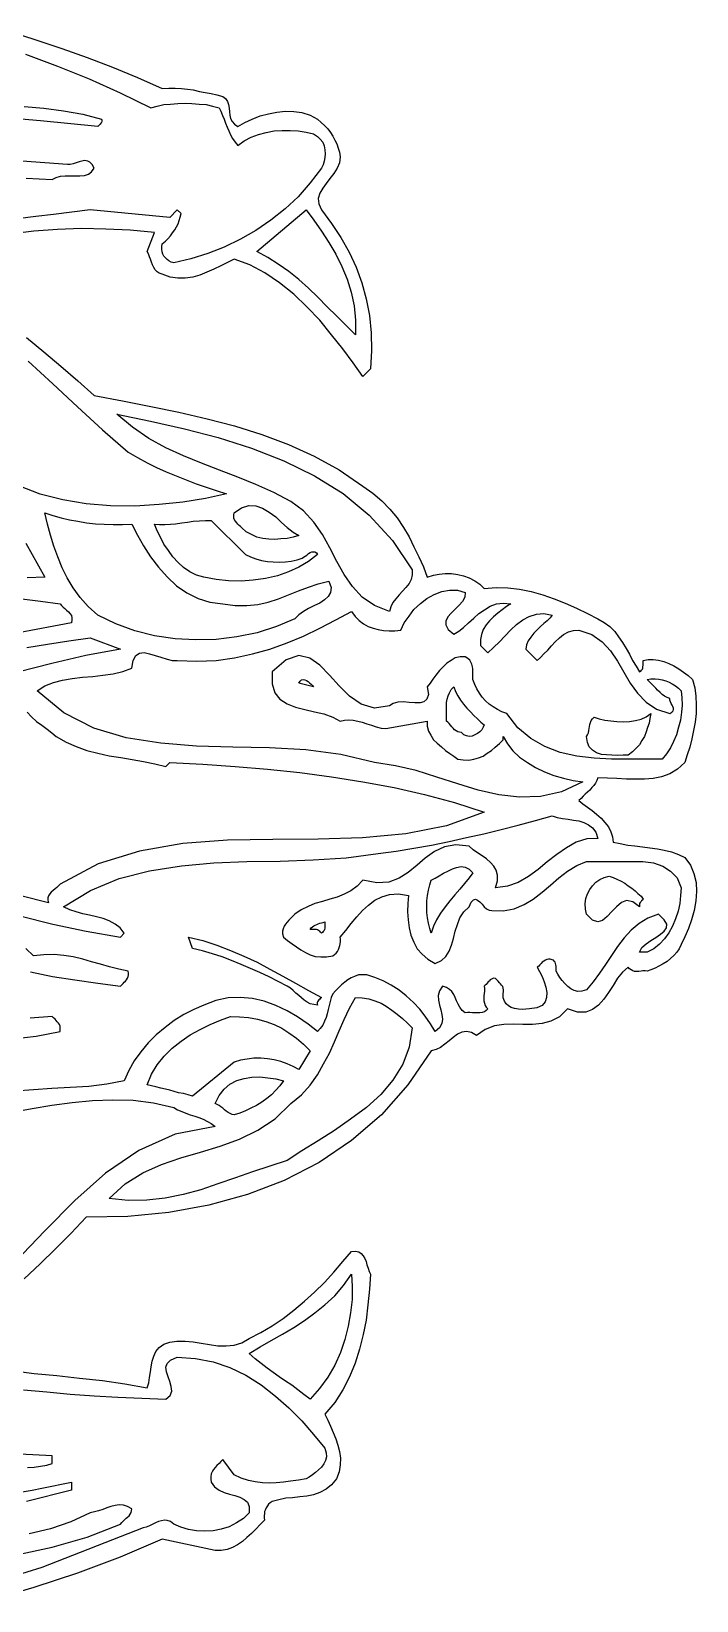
# Model space of a CAD drawing. Extents: x 0.1 to 18.9, y 0.1 to 12.9.
# Drawn here: x 16.49 to 18.89, y 6.7 to 12.37 of the extents above; entities that cross this region are included whole.
import ezdxf

# ---------------------------------------------------------------- set-up
doc = ezdxf.new("R2010")
doc.units = 0
doc.layers.add('1', color=7, linetype='Continuous')

msp = doc.modelspace()

# ---------------------------------------------------------------- linework, layer by layer
for points in [[(16.409, 12.371), (16.502, 12.34), (16.595, 12.309), (16.687, 12.276), (16.779, 12.242), (16.869, 12.204), (16.958, 12.164), (16.982, 12.166), (17.005, 12.166), (17.028, 12.165), (17.05, 12.162), (17.071, 12.159), (17.093, 12.154), (17.114, 12.15), (17.136, 12.146), (17.156, 12.141), (17.178, 12.136), (17.188, 12.128), (17.195, 12.117), (17.198, 12.106), (17.201, 12.093), (17.202, 12.08), (17.203, 12.068), (17.206, 12.056), (17.211, 12.045), (17.22, 12.035), (17.232, 12.027), (17.257, 12.041), (17.284, 12.054), (17.313, 12.065), (17.343, 12.073), (17.373, 12.079), (17.404, 12.082), (17.434, 12.081), (17.464, 12.077), (17.493, 12.068), (17.52, 12.054), (17.533, 12.042), (17.546, 12.03), (17.557, 12.018), (17.567, 12.005), (17.576, 11.992), (17.583, 11.978), (17.59, 11.964), (17.595, 11.949), (17.6, 11.934), (17.602, 11.917), (17.6, 11.896), (17.591, 11.876), (17.579, 11.857), (17.565, 11.839), (17.552, 11.821), (17.539, 11.804), (17.529, 11.786), (17.523, 11.767), (17.525, 11.747), (17.534, 11.726), (17.571, 11.676), (17.605, 11.625), (17.635, 11.572), (17.66, 11.518), (17.68, 11.462), (17.696, 11.404), (17.708, 11.343), (17.714, 11.281), (17.715, 11.217), (17.712, 11.15), (17.684, 11.123), (17.649, 11.172), (17.612, 11.223), (17.571, 11.274), (17.528, 11.326), (17.482, 11.375), (17.434, 11.42), (17.383, 11.462), (17.33, 11.498), (17.275, 11.527), (17.219, 11.547), (17.195, 11.535), (17.17, 11.523), (17.145, 11.511), (17.12, 11.5), (17.095, 11.489), (17.069, 11.482), (17.041, 11.478), (17.015, 11.478), (16.987, 11.482), (16.958, 11.493), (16.948, 11.496), (16.94, 11.501), (16.933, 11.508), (16.928, 11.517), (16.923, 11.526), (16.92, 11.536), (16.916, 11.547), (16.912, 11.556), (16.909, 11.566), (16.904, 11.575), (16.931, 11.643), (16.843, 11.652), (16.755, 11.656), (16.667, 11.658), (16.58, 11.654), (16.494, 11.648), (16.408, 11.638)], [(16.459, 12.099), (16.531, 12.093), (16.602, 12.084), (16.672, 12.072), (16.739, 12.054), (16.74, 12.05), (16.74, 12.046), (16.739, 12.042), (16.737, 12.039), (16.734, 12.035), (16.732, 12.033), (16.728, 12.029), (16.726, 12.027), (16.519, 12.047), (16.309, 12.065)], [(16.468, 11.264), (16.53, 11.212), (16.592, 11.16), (16.653, 11.107), (16.712, 11.054), (16.815, 11.035), (16.917, 11.014), (17.019, 10.994), (17.121, 10.97), (17.22, 10.944), (17.319, 10.913), (17.415, 10.877), (17.508, 10.834), (17.598, 10.785), (17.684, 10.726), (17.72, 10.701), (17.753, 10.673), (17.782, 10.643), (17.808, 10.612), (17.831, 10.577), (17.851, 10.543), (17.869, 10.507), (17.886, 10.47), (17.903, 10.434), (17.917, 10.397), (17.939, 10.404), (17.96, 10.408), (17.982, 10.41), (18.005, 10.41), (18.027, 10.407), (18.048, 10.402), (18.069, 10.394), (18.089, 10.384), (18.107, 10.371), (18.123, 10.356), (18.166, 10.359), (18.208, 10.358), (18.251, 10.353), (18.293, 10.345), (18.335, 10.333), (18.376, 10.319), (18.416, 10.303), (18.457, 10.285), (18.496, 10.266), (18.534, 10.246), (18.557, 10.233), (18.577, 10.218), (18.595, 10.2), (18.609, 10.181), (18.623, 10.16), (18.636, 10.139), (18.648, 10.118), (18.659, 10.096), (18.672, 10.075), (18.684, 10.054), (18.689, 10.057), (18.692, 10.06), (18.695, 10.064), (18.696, 10.068), (18.697, 10.072), (18.698, 10.078), (18.698, 10.083), (18.698, 10.089), (18.698, 10.095), (18.716, 10.099), (18.734, 10.099), (18.753, 10.097), (18.772, 10.092), (18.791, 10.084), (18.809, 10.076), (18.827, 10.065), (18.844, 10.053), (18.861, 10.041), (18.876, 10.027), (18.884, 9.997), (18.888, 9.966), (18.89, 9.935), (18.889, 9.904), (18.886, 9.873), (18.88, 9.842), (18.874, 9.812), (18.866, 9.782), (18.857, 9.754), (18.849, 9.726), (18.822, 9.702), (18.794, 9.686), (18.764, 9.675), (18.734, 9.669), (18.702, 9.666), (18.67, 9.666), (18.637, 9.666), (18.603, 9.669), (18.569, 9.67), (18.534, 9.671), (18.53, 9.661), (18.525, 9.652), (18.519, 9.643), (18.512, 9.636), (18.505, 9.627), (18.497, 9.619), (18.488, 9.612), (18.481, 9.605), (18.473, 9.596), (18.465, 9.589), (18.48, 9.577), (18.496, 9.565), (18.513, 9.553), (18.529, 9.54), (18.546, 9.525), (18.559, 9.51), (18.572, 9.494), (18.581, 9.476), (18.587, 9.458), (18.589, 9.438), (18.615, 9.433), (18.642, 9.428), (18.668, 9.425), (18.695, 9.422), (18.722, 9.418), (18.749, 9.414), (18.774, 9.409), (18.8, 9.403), (18.825, 9.394), (18.849, 9.383), (18.869, 9.355), (18.881, 9.325), (18.889, 9.293), (18.891, 9.26), (18.888, 9.226), (18.882, 9.191), (18.873, 9.158), (18.862, 9.126), (18.849, 9.096), (18.835, 9.068), (18.828, 9.053), (18.819, 9.04), (18.809, 9.028), (18.797, 9.017), (18.784, 9.007), (18.77, 8.998), (18.755, 8.99), (18.741, 8.983), (18.726, 8.977), (18.712, 8.972), (18.705, 8.973), (18.697, 8.973), (18.69, 8.972), (18.682, 8.971), (18.674, 8.971), (18.667, 8.971), (18.66, 8.973), (18.654, 8.976), (18.648, 8.98), (18.643, 8.986), (18.623, 8.968), (18.605, 8.946), (18.589, 8.92), (18.572, 8.894), (18.555, 8.87), (18.536, 8.849), (18.515, 8.833), (18.49, 8.824), (18.46, 8.824), (18.424, 8.835), (18.395, 8.807), (18.364, 8.791), (18.332, 8.782), (18.297, 8.779), (18.263, 8.779), (18.228, 8.78), (18.194, 8.779), (18.16, 8.774), (18.127, 8.761), (18.095, 8.739), (18.077, 8.75), (18.059, 8.754), (18.042, 8.751), (18.026, 8.744), (18.011, 8.732), (17.996, 8.72), (17.981, 8.708), (17.965, 8.696), (17.949, 8.688), (17.931, 8.684), (17.847, 8.561), (17.751, 8.452), (17.643, 8.359), (17.526, 8.28), (17.4, 8.215), (17.267, 8.164), (17.127, 8.125), (16.982, 8.099), (16.834, 8.084), (16.684, 8.082), (16.629, 8.024), (16.573, 7.968), (16.517, 7.913), (16.459, 7.859)], [(18.726, 9.904), (18.722, 9.886), (18.719, 9.869), (18.714, 9.853), (18.708, 9.837), (18.702, 9.821), (18.693, 9.806), (18.684, 9.791), (18.672, 9.778), (18.659, 9.765), (18.643, 9.753), (18.625, 9.753), (18.605, 9.752), (18.585, 9.753), (18.565, 9.754), (18.547, 9.756), (18.529, 9.762), (18.515, 9.771), (18.503, 9.783), (18.496, 9.799), (18.493, 9.821), (18.497, 9.827), (18.5, 9.834), (18.501, 9.842), (18.503, 9.849), (18.504, 9.857), (18.505, 9.864), (18.507, 9.871), (18.51, 9.878), (18.514, 9.885), (18.52, 9.89), (18.539, 9.885), (18.559, 9.88), (18.581, 9.877), (18.603, 9.875), (18.626, 9.874), (18.648, 9.875), (18.67, 9.878), (18.69, 9.883), (18.709, 9.892), (18.726, 9.904)], [(18.698, 9.232), (18.696, 9.23), (18.692, 9.226), (18.69, 9.224), (18.687, 9.22), (18.684, 9.217), (18.684, 9.214), (18.684, 9.209), (18.684, 9.205), (18.66, 9.223), (18.638, 9.227), (18.619, 9.22), (18.601, 9.205), (18.584, 9.187), (18.568, 9.169), (18.551, 9.155), (18.534, 9.15), (18.514, 9.156), (18.493, 9.178), (18.489, 9.196), (18.488, 9.216), (18.491, 9.234), (18.496, 9.251), (18.505, 9.267), (18.514, 9.281), (18.527, 9.294), (18.541, 9.303), (18.557, 9.31), (18.575, 9.315), (18.589, 9.31), (18.603, 9.304), (18.618, 9.297), (18.631, 9.29), (18.644, 9.281), (18.657, 9.272), (18.669, 9.262), (18.679, 9.253), (18.69, 9.243), (18.698, 9.232)], [(17.534, 8.876), (17.531, 8.874), (17.528, 8.87), (17.525, 8.868), (17.523, 8.864), (17.52, 8.861), (17.519, 8.857), (17.519, 8.853), (17.52, 8.849), (17.507, 8.851), (17.494, 8.854), (17.483, 8.86), (17.472, 8.867), (17.462, 8.875), (17.452, 8.884), (17.442, 8.892), (17.432, 8.902), (17.422, 8.91), (17.41, 8.917), (17.378, 8.934), (17.345, 8.951), (17.311, 8.967), (17.278, 8.982), (17.244, 8.996), (17.209, 9.01), (17.175, 9.023), (17.14, 9.034), (17.104, 9.045), (17.068, 9.054), (17.054, 9.095), (17.106, 9.083), (17.156, 9.066), (17.206, 9.047), (17.254, 9.026), (17.302, 9.004), (17.348, 8.979), (17.395, 8.954), (17.441, 8.928), (17.488, 8.902), (17.534, 8.876)], [(16.414, 7.527), (16.496, 7.517), (16.578, 7.509), (16.66, 7.5), (16.743, 7.491), (16.823, 7.479), (16.904, 7.465), (16.91, 7.483), (16.913, 7.502), (16.916, 7.522), (16.919, 7.541), (16.922, 7.561), (16.928, 7.579), (16.936, 7.596), (16.947, 7.611), (16.964, 7.622), (16.986, 7.63), (17.012, 7.634), (17.041, 7.634), (17.07, 7.631), (17.1, 7.626), (17.13, 7.621), (17.16, 7.617), (17.19, 7.616), (17.219, 7.619), (17.247, 7.628), (17.273, 7.643), (17.315, 7.665), (17.356, 7.689), (17.396, 7.716), (17.434, 7.745), (17.473, 7.778), (17.509, 7.811), (17.545, 7.846), (17.579, 7.883), (17.612, 7.921), (17.643, 7.958), (17.658, 7.959), (17.669, 7.957), (17.678, 7.951), (17.685, 7.942), (17.691, 7.932), (17.696, 7.921), (17.699, 7.909), (17.703, 7.897), (17.707, 7.886), (17.712, 7.876), (17.708, 7.821), (17.702, 7.765), (17.696, 7.71), (17.685, 7.657), (17.672, 7.605), (17.656, 7.554), (17.636, 7.505), (17.612, 7.458), (17.583, 7.412), (17.547, 7.369), (17.557, 7.348), (17.567, 7.326), (17.577, 7.303), (17.586, 7.28), (17.594, 7.257), (17.6, 7.234), (17.603, 7.21), (17.602, 7.186), (17.598, 7.161), (17.589, 7.136), (17.571, 7.114), (17.551, 7.098), (17.529, 7.086), (17.506, 7.078), (17.482, 7.073), (17.456, 7.07), (17.43, 7.067), (17.405, 7.065), (17.38, 7.06), (17.356, 7.054), (17.349, 7.049), (17.343, 7.044), (17.339, 7.038), (17.334, 7.031), (17.332, 7.024), (17.329, 7.017), (17.328, 7.01), (17.327, 7.002), (17.327, 6.994), (17.328, 6.986), (17.313, 6.97), (17.297, 6.954), (17.281, 6.938), (17.265, 6.923), (17.249, 6.909), (17.231, 6.897), (17.213, 6.887), (17.193, 6.88), (17.172, 6.876), (17.15, 6.876), (16.958, 6.917), (16.807, 6.852), (16.652, 6.794), (16.494, 6.742), (16.334, 6.695)], [(16.452, 7.089), (16.488, 7.095), (16.523, 7.102), (16.559, 7.109), (16.594, 7.116), (16.63, 7.123), (16.63, 7.095), (16.468, 7.053)]]:
    msp.add_lwpolyline(points)
at = {"layer": '1'}
for points in [[(16.464, 12.289), (16.58, 12.245), (16.694, 12.199), (16.806, 12.149), (16.917, 12.095), (16.94, 12.101), (16.964, 12.106), (16.989, 12.108), (17.015, 12.11), (17.041, 12.111), (17.066, 12.11), (17.092, 12.108), (17.117, 12.106), (17.141, 12.101), (17.164, 12.095), (17.171, 12.082), (17.176, 12.067), (17.182, 12.053), (17.187, 12.039), (17.193, 12.024), (17.199, 12.011), (17.205, 11.997), (17.213, 11.983), (17.222, 11.97), (17.232, 11.958), (17.255, 11.975), (17.28, 11.988), (17.307, 11.998), (17.334, 12.005), (17.363, 12.011), (17.392, 12.013), (17.421, 12.013), (17.45, 12.011), (17.479, 12.006), (17.506, 12), (17.52, 11.991), (17.53, 11.981), (17.539, 11.97), (17.544, 11.957), (17.547, 11.943), (17.548, 11.928), (17.547, 11.915), (17.544, 11.901), (17.54, 11.888), (17.534, 11.876), (17.494, 11.823), (17.45, 11.773), (17.403, 11.729), (17.351, 11.688), (17.297, 11.651), (17.242, 11.619), (17.183, 11.591), (17.123, 11.567), (17.062, 11.548), (17, 11.534), (16.991, 11.536), (16.983, 11.541), (16.976, 11.546), (16.97, 11.552), (16.965, 11.558), (16.961, 11.565), (16.958, 11.574), (16.957, 11.583), (16.957, 11.592), (16.958, 11.602), (16.97, 11.612), (16.979, 11.621), (16.988, 11.631), (16.996, 11.642), (17.004, 11.653), (17.01, 11.664), (17.016, 11.675), (17.02, 11.687), (17.024, 11.699), (17.027, 11.712), (17.013, 11.726), (16.986, 11.698), (16.698, 11.726), (16.632, 11.717), (16.566, 11.709), (16.501, 11.701), (16.435, 11.693)], [(16.467, 11.84), (16.561, 11.835), (16.575, 11.843), (16.591, 11.847), (16.608, 11.849), (16.626, 11.849), (16.644, 11.848), (16.661, 11.848), (16.678, 11.85), (16.692, 11.854), (16.703, 11.863), (16.712, 11.876), (16.705, 11.889), (16.697, 11.898), (16.689, 11.902), (16.678, 11.904), (16.668, 11.902), (16.658, 11.899), (16.647, 11.896), (16.636, 11.892), (16.626, 11.89), (16.616, 11.89), (16.255, 11.916)], [(17.657, 11.273), (17.623, 11.308), (17.589, 11.342), (17.555, 11.375), (17.521, 11.41), (17.487, 11.442), (17.452, 11.473), (17.416, 11.502), (17.378, 11.529), (17.34, 11.553), (17.301, 11.575), (17.479, 11.726), (17.507, 11.688), (17.535, 11.648), (17.561, 11.607), (17.586, 11.565), (17.608, 11.521), (17.627, 11.475), (17.642, 11.428), (17.653, 11.378), (17.658, 11.327), (17.657, 11.273)], [(16.474, 11.178), (16.563, 11.096), (16.652, 11.013), (16.743, 10.93), (16.835, 10.849)], [(17.863, 10.424), (17.863, 10.405), (17.859, 10.389), (17.851, 10.374), (17.84, 10.359), (17.828, 10.346), (17.815, 10.333), (17.803, 10.319), (17.793, 10.305), (17.785, 10.29), (17.78, 10.273), (17.726, 10.294), (17.682, 10.324), (17.647, 10.363), (17.617, 10.406), (17.59, 10.454), (17.565, 10.503), (17.538, 10.551), (17.507, 10.596), (17.47, 10.637), (17.424, 10.671), (17.362, 10.703), (17.297, 10.732), (17.232, 10.758), (17.166, 10.784), (17.101, 10.809), (17.035, 10.836), (16.972, 10.865), (16.91, 10.899), (16.851, 10.939), (16.794, 10.986), (16.916, 10.961), (17.039, 10.934), (17.161, 10.902), (17.281, 10.863), (17.398, 10.818), (17.509, 10.764), (17.613, 10.699), (17.707, 10.621), (17.791, 10.53), (17.863, 10.424)], [(16.835, 10.849), (16.869, 10.83), (16.904, 10.811), (16.938, 10.794), (16.973, 10.778), (17.009, 10.763), (17.045, 10.749), (17.081, 10.735), (17.118, 10.722), (17.154, 10.71), (17.191, 10.698), (17.115, 10.682), (17.033, 10.668), (16.948, 10.66), (16.86, 10.654), (16.772, 10.655), (16.684, 10.662), (16.599, 10.676), (16.517, 10.697), (16.44, 10.727)], [(16.849, 10.589), (16.869, 10.549), (16.891, 10.51), (16.916, 10.47), (16.945, 10.433), (16.976, 10.398), (17.01, 10.366), (17.047, 10.34), (17.088, 10.32), (17.131, 10.306), (17.178, 10.301), (17.222, 10.294), (17.264, 10.294), (17.304, 10.298), (17.342, 10.307), (17.379, 10.319), (17.415, 10.333), (17.451, 10.347), (17.487, 10.361), (17.523, 10.373), (17.561, 10.383), (17.569, 10.36), (17.567, 10.342), (17.559, 10.327), (17.546, 10.315), (17.529, 10.303), (17.509, 10.294), (17.488, 10.284), (17.469, 10.273), (17.452, 10.261), (17.438, 10.246), (17.372, 10.218), (17.302, 10.196), (17.229, 10.181), (17.154, 10.172), (17.079, 10.17), (17.005, 10.174), (16.931, 10.185), (16.859, 10.203), (16.791, 10.228), (16.726, 10.26), (16.691, 10.291), (16.662, 10.323), (16.636, 10.358), (16.615, 10.394), (16.597, 10.431), (16.581, 10.47), (16.567, 10.509), (16.555, 10.549), (16.544, 10.589), (16.534, 10.63), (16.563, 10.62), (16.593, 10.612), (16.623, 10.604), (16.654, 10.599), (16.685, 10.594), (16.717, 10.59), (16.749, 10.588), (16.781, 10.587), (16.815, 10.587), (16.849, 10.589)], [(17.452, 10.547), (17.432, 10.541), (17.41, 10.537), (17.388, 10.535), (17.366, 10.533), (17.344, 10.534), (17.322, 10.537), (17.301, 10.542), (17.281, 10.551), (17.262, 10.561), (17.246, 10.575), (17.242, 10.58), (17.237, 10.584), (17.232, 10.589), (17.228, 10.594), (17.224, 10.599), (17.22, 10.604), (17.218, 10.61), (17.217, 10.616), (17.217, 10.622), (17.219, 10.63), (17.245, 10.648), (17.272, 10.656), (17.297, 10.655), (17.321, 10.647), (17.345, 10.632), (17.369, 10.615), (17.39, 10.595), (17.411, 10.577), (17.432, 10.56), (17.452, 10.547)], [(17.26, 10.479), (17.278, 10.47), (17.297, 10.463), (17.317, 10.457), (17.339, 10.453), (17.36, 10.452), (17.382, 10.451), (17.404, 10.452), (17.425, 10.455), (17.446, 10.459), (17.465, 10.465), (17.47, 10.469), (17.476, 10.473), (17.482, 10.477), (17.488, 10.482), (17.494, 10.486), (17.5, 10.488), (17.505, 10.489), (17.511, 10.488), (17.516, 10.485), (17.52, 10.479), (17.488, 10.454), (17.453, 10.433), (17.415, 10.416), (17.375, 10.402), (17.332, 10.392), (17.288, 10.386), (17.244, 10.382), (17.198, 10.384), (17.154, 10.388), (17.109, 10.397), (17.083, 10.404), (17.059, 10.416), (17.036, 10.432), (17.016, 10.45), (16.997, 10.47), (16.981, 10.493), (16.965, 10.516), (16.952, 10.541), (16.94, 10.565), (16.931, 10.589), (16.949, 10.587), (16.968, 10.587), (16.988, 10.588), (17.007, 10.59), (17.029, 10.593), (17.05, 10.596), (17.071, 10.599), (17.093, 10.601), (17.115, 10.602), (17.136, 10.602), (17.26, 10.479)], [(16.465, 10.52), (16.534, 10.397), (16.47, 10.394)], [(18.054, 10.342), (18.053, 10.325), (18.044, 10.309), (18.032, 10.295), (18.017, 10.28), (18.003, 10.267), (17.991, 10.253), (17.984, 10.238), (17.984, 10.224), (17.993, 10.208), (18.013, 10.191), (18.031, 10.202), (18.048, 10.215), (18.066, 10.232), (18.085, 10.249), (18.104, 10.265), (18.124, 10.279), (18.145, 10.292), (18.167, 10.3), (18.192, 10.303), (18.219, 10.301), (18.203, 10.291), (18.188, 10.279), (18.172, 10.267), (18.156, 10.254), (18.142, 10.239), (18.13, 10.224), (18.119, 10.207), (18.113, 10.19), (18.109, 10.171), (18.109, 10.15), (18.136, 10.123), (18.157, 10.142), (18.178, 10.163), (18.198, 10.184), (18.219, 10.206), (18.24, 10.226), (18.263, 10.242), (18.286, 10.255), (18.312, 10.263), (18.339, 10.265), (18.369, 10.26), (18.361, 10.25), (18.351, 10.239), (18.339, 10.229), (18.327, 10.218), (18.314, 10.206), (18.302, 10.194), (18.291, 10.18), (18.282, 10.166), (18.276, 10.152), (18.273, 10.136), (18.315, 10.095), (18.327, 10.106), (18.339, 10.119), (18.353, 10.133), (18.366, 10.148), (18.38, 10.163), (18.395, 10.178), (18.41, 10.19), (18.428, 10.199), (18.446, 10.204), (18.465, 10.205), (18.512, 10.189), (18.55, 10.163), (18.58, 10.13), (18.605, 10.093), (18.628, 10.053), (18.651, 10.014), (18.677, 9.977), (18.708, 9.945), (18.746, 9.92), (18.794, 9.904), (18.802, 9.908), (18.806, 9.913), (18.808, 9.918), (18.808, 9.923), (18.805, 9.929), (18.803, 9.934), (18.799, 9.94), (18.796, 9.946), (18.794, 9.952), (18.794, 9.958), (18.785, 9.962), (18.775, 9.967), (18.767, 9.973), (18.759, 9.98), (18.75, 9.988), (18.743, 9.995), (18.735, 10.004), (18.728, 10.011), (18.72, 10.019), (18.712, 10.027), (18.726, 10.029), (18.741, 10.029), (18.755, 10.028), (18.767, 10.025), (18.78, 10.022), (18.792, 10.017), (18.803, 10.011), (18.815, 10.004), (18.825, 9.995), (18.835, 9.986), (18.838, 9.961), (18.839, 9.934), (18.836, 9.908), (18.833, 9.88), (18.826, 9.854), (18.818, 9.827), (18.808, 9.803), (18.796, 9.779), (18.782, 9.758), (18.767, 9.739), (18.708, 9.738), (18.646, 9.738), (18.583, 9.738), (18.52, 9.742), (18.458, 9.75), (18.398, 9.763), (18.342, 9.784), (18.291, 9.813), (18.244, 9.852), (18.205, 9.904), (18.187, 9.91), (18.171, 9.918), (18.155, 9.928), (18.141, 9.938), (18.128, 9.95), (18.116, 9.963), (18.106, 9.977), (18.096, 9.993), (18.089, 10.009), (18.082, 10.027), (18.082, 10.036), (18.082, 10.046), (18.082, 10.055), (18.082, 10.065), (18.081, 10.073), (18.078, 10.082), (18.075, 10.089), (18.071, 10.097), (18.064, 10.103), (18.054, 10.109), (18.036, 10.109), (18.018, 10.105), (18.003, 10.096), (17.988, 10.086), (17.974, 10.073), (17.961, 10.059), (17.948, 10.043), (17.937, 10.028), (17.927, 10.013), (17.917, 10), (17.921, 9.973), (17.916, 9.956), (17.905, 9.946), (17.891, 9.942), (17.872, 9.942), (17.851, 9.944), (17.831, 9.946), (17.811, 9.945), (17.794, 9.94), (17.78, 9.931), (17.726, 9.923), (17.678, 9.938), (17.636, 9.966), (17.599, 10.004), (17.563, 10.043), (17.529, 10.079), (17.492, 10.104), (17.452, 10.113), (17.407, 10.098), (17.356, 10.054), (17.356, 10.011), (17.366, 9.979), (17.384, 9.956), (17.41, 9.939), (17.44, 9.927), (17.474, 9.918), (17.509, 9.91), (17.543, 9.902), (17.575, 9.891), (17.602, 9.876), (17.618, 9.88), (17.633, 9.881), (17.649, 9.88), (17.666, 9.876), (17.682, 9.872), (17.699, 9.866), (17.715, 9.861), (17.732, 9.856), (17.75, 9.851), (17.767, 9.849), (17.917, 9.876), (17.917, 9.858), (17.922, 9.84), (17.93, 9.825), (17.94, 9.809), (17.953, 9.796), (17.968, 9.783), (17.983, 9.77), (17.999, 9.759), (18.013, 9.749), (18.027, 9.739), (18.047, 9.736), (18.067, 9.735), (18.085, 9.738), (18.102, 9.743), (18.119, 9.75), (18.134, 9.76), (18.149, 9.77), (18.163, 9.782), (18.178, 9.795), (18.191, 9.808), (18.191, 9.821), (18.207, 9.794), (18.226, 9.769), (18.251, 9.746), (18.279, 9.726), (18.309, 9.708), (18.341, 9.693), (18.375, 9.68), (18.41, 9.67), (18.445, 9.662), (18.479, 9.657), (18.402, 9.621), (18.327, 9.603), (18.251, 9.601), (18.176, 9.609), (18.101, 9.627), (18.027, 9.649), (17.952, 9.674), (17.877, 9.697), (17.802, 9.715), (17.726, 9.726), (17.605, 9.755), (17.478, 9.772), (17.347, 9.779), (17.214, 9.782), (17.083, 9.786), (16.953, 9.796), (16.828, 9.816), (16.711, 9.851), (16.603, 9.906), (16.506, 9.986), (16.534, 10.004), (16.565, 10.016), (16.598, 10.024), (16.633, 10.03), (16.67, 10.035), (16.708, 10.038), (16.744, 10.042), (16.781, 10.047), (16.816, 10.056), (16.849, 10.068), (16.853, 10.095), (16.863, 10.113), (16.876, 10.122), (16.893, 10.124), (16.912, 10.12), (16.933, 10.114), (16.954, 10.107), (16.976, 10.1), (16.995, 10.095), (17.013, 10.095), (17.084, 10.093), (17.154, 10.096), (17.22, 10.105), (17.285, 10.119), (17.348, 10.136), (17.41, 10.159), (17.47, 10.184), (17.528, 10.212), (17.586, 10.242), (17.643, 10.273), (17.656, 10.255), (17.671, 10.24), (17.686, 10.228), (17.703, 10.219), (17.721, 10.212), (17.739, 10.208), (17.759, 10.204), (17.779, 10.203), (17.8, 10.203), (17.821, 10.205), (17.834, 10.232), (17.851, 10.256), (17.869, 10.28), (17.892, 10.302), (17.916, 10.32), (17.942, 10.334), (17.97, 10.345), (17.997, 10.35), (18.026, 10.35), (18.054, 10.342)], [(16.589, 10.301), (16.594, 10.294), (16.6, 10.288), (16.607, 10.283), (16.613, 10.277), (16.62, 10.271), (16.625, 10.265), (16.63, 10.258), (16.632, 10.25), (16.632, 10.242), (16.63, 10.232), (16.054, 10.123)], [(16.451, 10.319), (16.518, 10.31), (16.589, 10.301)], [(16.469, 10.142), (16.544, 10.154), (16.621, 10.167), (16.698, 10.178), (16.808, 10.136)], [(16.808, 10.136), (16.682, 10.113), (16.559, 10.085), (16.436, 10.053)], [(17.506, 10), (17.452, 10.013), (17.457, 10.021), (17.462, 10.025), (17.468, 10.027), (17.474, 10.026), (17.48, 10.023), (17.486, 10.02), (17.491, 10.015), (17.497, 10.01), (17.502, 10.005), (17.506, 10)], [(18.123, 9.863), (18.119, 9.854), (18.114, 9.845), (18.107, 9.838), (18.099, 9.831), (18.089, 9.826), (18.079, 9.822), (18.069, 9.821), (18.059, 9.823), (18.049, 9.827), (18.041, 9.835), (18.034, 9.836), (18.028, 9.838), (18.022, 9.841), (18.016, 9.845), (18.011, 9.851), (18.006, 9.856), (18.001, 9.861), (17.996, 9.867), (17.991, 9.872), (17.986, 9.876), (17.986, 9.89), (17.986, 9.903), (17.986, 9.916), (17.986, 9.93), (17.987, 9.943), (17.989, 9.956), (17.993, 9.968), (17.997, 9.979), (18.004, 9.99), (18.013, 10), (18.019, 9.983), (18.027, 9.968), (18.037, 9.952), (18.048, 9.938), (18.06, 9.923), (18.073, 9.91), (18.086, 9.897), (18.099, 9.885), (18.111, 9.873), (18.123, 9.863)], [(16.47, 9.908), (16.486, 9.892), (16.504, 9.875), (16.523, 9.861), (16.542, 9.847), (16.56, 9.834), (16.575, 9.821), (16.611, 9.8), (16.648, 9.784), (16.686, 9.77), (16.726, 9.76), (16.767, 9.751), (16.809, 9.744), (16.85, 9.737), (16.891, 9.73), (16.932, 9.722), (16.972, 9.712), (16.986, 9.726), (17.105, 9.72), (17.222, 9.712), (17.339, 9.702), (17.456, 9.69), (17.571, 9.675), (17.684, 9.657), (17.797, 9.636), (17.907, 9.611), (18.016, 9.582), (18.123, 9.547), (17.986, 9.497), (17.839, 9.468), (17.683, 9.454), (17.522, 9.449), (17.358, 9.448), (17.195, 9.445), (17.033, 9.433), (16.876, 9.406), (16.727, 9.36), (16.589, 9.287), (16.583, 9.28), (16.577, 9.274), (16.571, 9.269), (16.564, 9.263), (16.557, 9.257), (16.552, 9.251), (16.547, 9.244), (16.545, 9.237), (16.545, 9.228), (16.547, 9.219), (16.447, 9.244)], [(16.444, 9.172), (16.563, 9.142), (16.684, 9.116), (16.808, 9.095), (16.821, 9.109), (16.806, 9.128), (16.788, 9.142), (16.767, 9.154), (16.745, 9.162), (16.721, 9.168), (16.696, 9.174), (16.672, 9.179), (16.648, 9.186), (16.624, 9.194), (16.602, 9.205), (16.699, 9.264), (16.803, 9.307), (16.913, 9.335), (17.028, 9.353), (17.145, 9.363), (17.265, 9.368), (17.385, 9.37), (17.505, 9.375), (17.624, 9.382), (17.739, 9.397), (17.804, 9.406), (17.869, 9.417), (17.932, 9.428), (17.996, 9.441), (18.059, 9.455), (18.122, 9.469), (18.184, 9.484), (18.246, 9.5), (18.308, 9.517), (18.369, 9.534), (18.387, 9.528), (18.406, 9.524), (18.426, 9.521), (18.446, 9.518), (18.465, 9.515), (18.483, 9.51), (18.5, 9.501), (18.515, 9.49), (18.526, 9.474), (18.534, 9.452)], [(18.534, 9.452), (18.494, 9.45), (18.456, 9.438), (18.42, 9.418), (18.386, 9.394), (18.351, 9.367), (18.318, 9.339), (18.283, 9.314), (18.246, 9.293), (18.207, 9.279), (18.164, 9.273), (18.171, 9.298), (18.171, 9.319), (18.166, 9.337), (18.158, 9.352), (18.146, 9.365), (18.131, 9.378), (18.115, 9.389), (18.099, 9.4), (18.083, 9.411), (18.068, 9.424), (18.02, 9.429), (17.979, 9.422), (17.943, 9.404), (17.91, 9.38), (17.88, 9.355), (17.848, 9.329), (17.815, 9.308), (17.778, 9.294), (17.735, 9.291), (17.684, 9.301), (17.664, 9.279), (17.641, 9.262), (17.617, 9.25), (17.591, 9.24), (17.565, 9.232), (17.538, 9.224), (17.511, 9.216), (17.486, 9.206), (17.461, 9.194), (17.438, 9.178), (17.431, 9.171), (17.424, 9.164), (17.416, 9.156), (17.41, 9.149), (17.404, 9.142), (17.399, 9.134), (17.396, 9.125), (17.394, 9.117), (17.394, 9.107), (17.397, 9.095), (17.412, 9.083), (17.428, 9.071), (17.444, 9.06), (17.46, 9.049), (17.477, 9.039), (17.494, 9.031), (17.512, 9.025), (17.532, 9.023), (17.553, 9.023), (17.575, 9.027), (17.582, 9.032), (17.588, 9.037), (17.592, 9.043), (17.596, 9.05), (17.599, 9.057), (17.601, 9.064), (17.602, 9.071), (17.603, 9.079), (17.603, 9.087), (17.602, 9.095), (17.623, 9.119), (17.642, 9.144), (17.662, 9.168), (17.683, 9.191), (17.704, 9.211), (17.727, 9.228), (17.753, 9.241), (17.781, 9.249), (17.813, 9.251), (17.849, 9.246), (17.847, 9.216), (17.846, 9.186), (17.848, 9.157), (17.851, 9.129), (17.858, 9.102), (17.868, 9.077), (17.881, 9.053), (17.898, 9.033), (17.919, 9.015), (17.945, 9), (17.968, 9.01), (17.984, 9.025), (17.996, 9.044), (18.005, 9.066), (18.012, 9.09), (18.018, 9.116), (18.026, 9.141), (18.035, 9.165), (18.049, 9.186), (18.068, 9.205), (18.076, 9.221), (18.084, 9.23), (18.091, 9.232), (18.099, 9.228), (18.107, 9.222), (18.115, 9.214), (18.123, 9.205), (18.131, 9.197), (18.141, 9.192), (18.15, 9.191), (18.192, 9.19), (18.231, 9.197), (18.267, 9.213), (18.3, 9.232), (18.332, 9.257), (18.363, 9.283), (18.393, 9.309), (18.424, 9.333), (18.458, 9.354), (18.493, 9.369), (18.531, 9.368), (18.572, 9.368), (18.614, 9.369), (18.656, 9.369), (18.696, 9.368), (18.735, 9.363), (18.769, 9.351), (18.797, 9.334), (18.821, 9.309), (18.835, 9.273), (18.833, 9.245), (18.83, 9.216), (18.824, 9.189), (18.815, 9.161), (18.804, 9.135), (18.791, 9.111), (18.775, 9.089), (18.757, 9.07), (18.736, 9.053), (18.712, 9.041), (18.684, 9.041), (18.693, 9.057), (18.708, 9.071), (18.725, 9.083), (18.743, 9.094), (18.76, 9.105), (18.774, 9.116), (18.782, 9.128), (18.783, 9.142), (18.774, 9.158), (18.753, 9.178), (18.715, 9.164), (18.683, 9.144), (18.654, 9.12), (18.629, 9.092), (18.605, 9.061), (18.583, 9.029), (18.562, 8.996), (18.54, 8.964), (18.517, 8.933), (18.493, 8.904), (18.476, 8.899), (18.462, 8.898), (18.448, 8.902), (18.436, 8.908), (18.425, 8.916), (18.415, 8.927), (18.405, 8.938), (18.397, 8.949), (18.389, 8.961), (18.383, 8.972), (18.383, 8.978), (18.383, 8.984), (18.383, 8.989), (18.382, 8.995), (18.381, 9), (18.38, 9.004), (18.377, 9.007), (18.374, 9.011), (18.369, 9.013), (18.362, 9.015), (18.356, 9.015), (18.35, 9.014), (18.344, 9.011), (18.339, 9.008), (18.333, 9.004), (18.329, 9), (18.324, 8.995), (18.32, 8.99), (18.315, 8.986), (18.323, 8.97), (18.332, 8.952), (18.34, 8.933), (18.346, 8.914), (18.349, 8.894), (18.348, 8.876), (18.343, 8.861), (18.332, 8.848), (18.313, 8.839), (18.287, 8.835), (18.273, 8.834), (18.26, 8.833), (18.247, 8.834), (18.233, 8.837), (18.221, 8.84), (18.211, 8.846), (18.202, 8.853), (18.196, 8.863), (18.192, 8.875), (18.191, 8.89), (18.193, 8.898), (18.193, 8.904), (18.192, 8.91), (18.19, 8.916), (18.186, 8.921), (18.182, 8.926), (18.178, 8.93), (18.173, 8.935), (18.168, 8.94), (18.164, 8.945), (18.158, 8.946), (18.154, 8.945), (18.149, 8.943), (18.145, 8.94), (18.141, 8.936), (18.137, 8.933), (18.134, 8.928), (18.13, 8.924), (18.127, 8.921), (18.123, 8.917), (18.124, 8.909), (18.124, 8.9), (18.123, 8.891), (18.122, 8.882), (18.122, 8.873), (18.122, 8.864), (18.124, 8.856), (18.126, 8.848), (18.13, 8.841), (18.136, 8.835), (18.13, 8.829), (18.124, 8.825), (18.116, 8.822), (18.107, 8.821), (18.099, 8.821), (18.089, 8.821), (18.081, 8.821), (18.071, 8.822), (18.063, 8.822), (18.054, 8.821), (18.043, 8.83), (18.035, 8.841), (18.029, 8.852), (18.023, 8.864), (18.018, 8.876), (18.013, 8.887), (18.006, 8.898), (17.998, 8.906), (17.987, 8.913), (17.972, 8.917), (17.961, 8.901), (17.957, 8.884), (17.958, 8.867), (17.961, 8.849), (17.966, 8.832), (17.97, 8.815), (17.972, 8.798), (17.97, 8.783), (17.961, 8.767), (17.945, 8.753), (17.929, 8.781), (17.91, 8.809), (17.89, 8.834), (17.867, 8.859), (17.841, 8.882), (17.815, 8.903), (17.786, 8.921), (17.758, 8.937), (17.728, 8.949), (17.698, 8.958), (17.683, 8.959), (17.668, 8.958), (17.654, 8.953), (17.642, 8.948), (17.63, 8.94), (17.619, 8.932), (17.607, 8.922), (17.596, 8.912), (17.585, 8.901), (17.575, 8.89), (17.57, 8.876), (17.566, 8.862), (17.562, 8.847), (17.559, 8.833), (17.555, 8.818), (17.551, 8.804), (17.546, 8.791), (17.539, 8.777), (17.53, 8.764), (17.52, 8.753), (17.486, 8.78), (17.448, 8.806), (17.41, 8.828), (17.369, 8.848), (17.327, 8.863), (17.285, 8.873), (17.241, 8.877), (17.197, 8.875), (17.153, 8.866), (17.109, 8.849), (17.073, 8.833), (17.037, 8.815), (17.002, 8.793), (16.969, 8.768), (16.937, 8.741), (16.908, 8.712), (16.881, 8.68), (16.857, 8.647), (16.838, 8.612), (16.821, 8.575), (16.758, 8.563), (16.693, 8.555), (16.626, 8.551), (16.559, 8.547), (16.493, 8.543), (16.427, 8.538)], [(18.082, 9.328), (18.068, 9.309), (18.052, 9.289), (18.035, 9.268), (18.017, 9.248), (17.999, 9.226), (17.982, 9.204), (17.965, 9.182), (17.951, 9.158), (17.94, 9.134), (17.931, 9.109), (17.926, 9.126), (17.921, 9.145), (17.918, 9.165), (17.916, 9.184), (17.916, 9.205), (17.916, 9.226), (17.918, 9.245), (17.921, 9.265), (17.926, 9.284), (17.931, 9.301), (17.946, 9.308), (17.96, 9.316), (17.976, 9.326), (17.992, 9.334), (18.008, 9.342), (18.023, 9.347), (18.04, 9.35), (18.054, 9.348), (18.069, 9.341), (18.082, 9.328)], [(17.547, 9.15), (17.547, 9.144), (17.547, 9.138), (17.547, 9.133), (17.547, 9.127), (17.546, 9.123), (17.544, 9.119), (17.541, 9.115), (17.538, 9.112), (17.534, 9.109), (17.531, 9.113), (17.528, 9.117), (17.524, 9.119), (17.52, 9.121), (17.516, 9.122), (17.51, 9.123), (17.505, 9.123), (17.499, 9.123), (17.493, 9.123), (17.497, 9.128), (17.502, 9.132), (17.507, 9.136), (17.512, 9.138), (17.518, 9.141), (17.523, 9.143), (17.529, 9.145), (17.535, 9.147), (17.541, 9.148), (17.547, 9.15)], [(16.482, 8.969), (16.562, 8.953), (16.643, 8.94), (16.726, 8.928), (16.808, 8.917), (16.812, 8.922), (16.817, 8.927), (16.821, 8.932), (16.826, 8.936), (16.83, 8.941), (16.833, 8.946), (16.836, 8.952), (16.837, 8.958), (16.837, 8.964), (16.835, 8.972), (16.802, 8.979), (16.768, 8.988), (16.736, 8.997), (16.703, 9.006), (16.671, 9.015), (16.637, 9.023), (16.603, 9.029), (16.568, 9.032), (16.531, 9.031), (16.493, 9.027), (16.465, 9.054)], [(17.863, 8.767), (17.852, 8.697), (17.829, 8.635), (17.793, 8.577), (17.749, 8.526), (17.697, 8.479), (17.64, 8.436), (17.581, 8.396), (17.522, 8.358), (17.464, 8.322), (17.41, 8.287), (17.348, 8.267), (17.285, 8.246), (17.223, 8.224), (17.16, 8.202), (17.098, 8.181), (17.034, 8.164), (16.969, 8.151), (16.903, 8.143), (16.836, 8.142), (16.767, 8.15), (16.825, 8.202), (16.889, 8.242), (16.956, 8.272), (17.026, 8.296), (17.097, 8.317), (17.168, 8.339), (17.238, 8.364), (17.304, 8.397), (17.367, 8.438), (17.424, 8.493), (17.462, 8.525), (17.494, 8.56), (17.52, 8.597), (17.542, 8.636), (17.563, 8.675), (17.581, 8.716), (17.598, 8.756), (17.616, 8.797), (17.636, 8.838), (17.657, 8.876), (17.682, 8.875), (17.706, 8.872), (17.728, 8.865), (17.75, 8.856), (17.769, 8.845), (17.789, 8.831), (17.808, 8.816), (17.827, 8.801), (17.845, 8.784), (17.863, 8.767)], [(16.418, 8.727), (16.503, 8.737), (16.589, 8.753), (16.59, 8.761), (16.59, 8.767), (16.589, 8.773), (16.587, 8.779), (16.583, 8.784), (16.579, 8.789), (16.575, 8.793), (16.571, 8.798), (16.565, 8.803), (16.561, 8.808), (16.481, 8.802)], [(17.493, 8.684), (17.452, 8.616), (17.432, 8.627), (17.41, 8.637), (17.387, 8.645), (17.363, 8.651), (17.339, 8.655), (17.315, 8.657), (17.29, 8.657), (17.266, 8.654), (17.242, 8.65), (17.219, 8.643), (17.068, 8.52), (17.052, 8.524), (17.035, 8.529), (17.018, 8.532), (17.002, 8.536), (16.986, 8.541), (16.97, 8.545), (16.953, 8.549), (16.936, 8.553), (16.92, 8.557), (16.904, 8.561), (16.92, 8.599), (16.94, 8.633), (16.966, 8.664), (16.995, 8.693), (17.027, 8.719), (17.06, 8.742), (17.096, 8.761), (17.132, 8.779), (17.169, 8.795), (17.205, 8.808), (17.238, 8.807), (17.271, 8.804), (17.303, 8.798), (17.333, 8.79), (17.363, 8.779), (17.391, 8.765), (17.417, 8.749), (17.444, 8.73), (17.469, 8.708), (17.493, 8.684)], [(17.397, 8.575), (17.384, 8.557), (17.37, 8.541), (17.354, 8.525), (17.337, 8.511), (17.319, 8.498), (17.299, 8.486), (17.279, 8.476), (17.26, 8.466), (17.239, 8.458), (17.219, 8.452), (17.211, 8.453), (17.204, 8.457), (17.197, 8.461), (17.19, 8.465), (17.184, 8.47), (17.178, 8.476), (17.171, 8.481), (17.164, 8.486), (17.157, 8.489), (17.15, 8.493), (17.164, 8.522), (17.182, 8.545), (17.203, 8.563), (17.228, 8.576), (17.255, 8.583), (17.283, 8.588), (17.312, 8.589), (17.341, 8.586), (17.37, 8.582), (17.397, 8.575)], [(16.416, 8.462), (16.488, 8.475), (16.56, 8.487), (16.633, 8.497), (16.707, 8.504), (16.78, 8.506), (16.853, 8.505), (16.927, 8.495), (17, 8.479), (17.014, 8.47), (17.029, 8.464), (17.044, 8.458), (17.06, 8.452), (17.076, 8.447), (17.091, 8.442), (17.107, 8.436), (17.122, 8.428), (17.136, 8.421), (17.15, 8.41)], [(17.15, 8.41), (17.005, 8.382), (16.874, 8.323), (16.754, 8.241), (16.642, 8.142), (16.534, 8.033), (16.428, 7.921)], [(17.493, 7.424), (17.471, 7.441), (17.449, 7.458), (17.427, 7.474), (17.404, 7.489), (17.382, 7.505), (17.36, 7.52), (17.338, 7.536), (17.316, 7.553), (17.295, 7.57), (17.273, 7.589), (17.313, 7.613), (17.353, 7.636), (17.393, 7.659), (17.434, 7.683), (17.473, 7.708), (17.511, 7.736), (17.547, 7.765), (17.583, 7.798), (17.614, 7.835), (17.643, 7.876), (17.646, 7.831), (17.645, 7.784), (17.64, 7.736), (17.631, 7.688), (17.619, 7.64), (17.603, 7.593), (17.583, 7.547), (17.557, 7.503), (17.527, 7.462), (17.493, 7.424)], [(16.457, 7.458), (16.541, 7.45), (16.626, 7.442), (16.712, 7.436), (16.798, 7.431), (16.885, 7.427), (16.972, 7.424), (16.987, 7.437), (16.993, 7.452), (16.991, 7.47), (16.986, 7.487), (16.98, 7.505), (16.974, 7.523), (16.972, 7.539), (16.976, 7.553), (16.989, 7.565), (17.013, 7.575), (17.079, 7.571), (17.143, 7.559), (17.203, 7.538), (17.261, 7.51), (17.316, 7.475), (17.368, 7.435), (17.417, 7.392), (17.464, 7.345), (17.506, 7.296), (17.547, 7.246), (17.552, 7.23), (17.553, 7.215), (17.549, 7.202), (17.543, 7.19), (17.535, 7.178), (17.524, 7.168), (17.513, 7.159), (17.502, 7.15), (17.49, 7.142), (17.479, 7.136), (17.451, 7.131), (17.423, 7.127), (17.397, 7.124), (17.371, 7.121), (17.345, 7.12), (17.321, 7.121), (17.295, 7.125), (17.27, 7.13), (17.244, 7.138), (17.219, 7.15), (17.178, 7.205), (17.171, 7.198), (17.164, 7.191), (17.156, 7.184), (17.15, 7.177), (17.144, 7.169), (17.139, 7.161), (17.136, 7.153), (17.134, 7.144), (17.134, 7.134), (17.136, 7.123), (17.148, 7.106), (17.165, 7.095), (17.183, 7.086), (17.202, 7.08), (17.221, 7.075), (17.239, 7.069), (17.255, 7.061), (17.267, 7.051), (17.273, 7.035), (17.273, 7.013), (17.252, 6.992), (17.227, 6.976), (17.201, 6.962), (17.172, 6.953), (17.143, 6.947), (17.113, 6.946), (17.083, 6.947), (17.054, 6.952), (17.026, 6.961), (17, 6.972), (16.988, 6.981), (16.977, 6.985), (16.967, 6.986), (16.956, 6.984), (16.945, 6.981), (16.934, 6.976), (16.922, 6.97), (16.912, 6.965), (16.901, 6.961), (16.89, 6.958), (16.523, 6.815), (16.142, 6.697)], [(16.472, 7.177), (16.496, 7.178), (16.519, 7.181), (16.541, 7.185), (16.561, 7.191), (16.561, 7.219), (16.232, 7.235)], [(16.432, 6.861), (16.561, 6.888), (16.687, 6.924), (16.808, 6.972), (16.812, 6.977), (16.817, 6.982), (16.823, 6.988), (16.828, 6.993), (16.833, 6.997), (16.839, 7.002), (16.843, 7.008), (16.846, 7.014), (16.848, 7.02), (16.849, 7.027), (16.833, 7.035), (16.819, 7.04), (16.803, 7.041), (16.789, 7.039), (16.773, 7.035), (16.758, 7.03), (16.744, 7.025), (16.728, 7.02), (16.714, 7.016), (16.698, 7.013), (16.628, 6.98), (16.554, 6.955), (16.478, 6.937)]]:
    msp.add_lwpolyline(points, dxfattribs=at)

doc.saveas('drawing.dxf')
